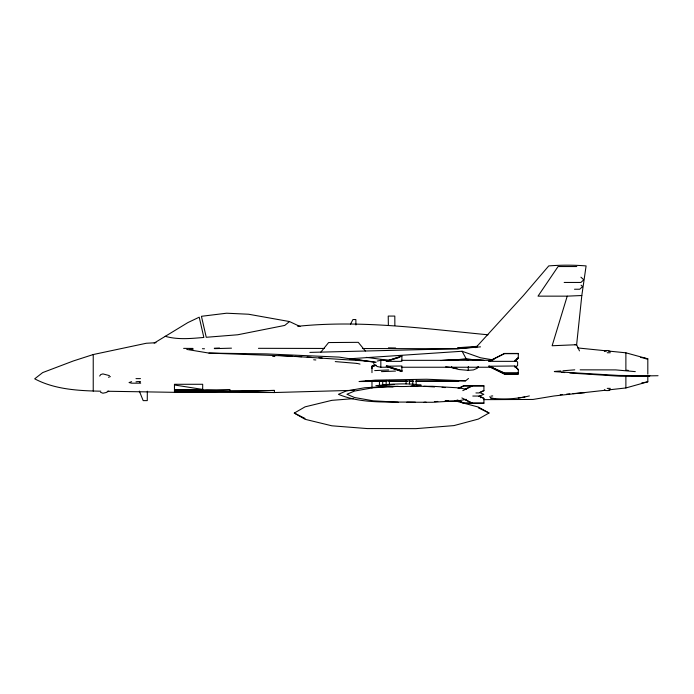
<?xml version="1.0" encoding="UTF-8"?>
<svg xmlns="http://www.w3.org/2000/svg" width="694" height="694" viewBox="0 0 694 694"><rect width="100%" height="100%" fill="white"/><g stroke="black" fill="none" stroke-linecap="round" stroke-linejoin="round"><path stroke-width="1.04" d="M147.328 391.216L147.267 400.62L143.181 400.62L139.347 391.121M468.381 366.493L468.138 370.344L459.012 369.529L452.592 367.794L451.421 366.606M475.772 347.668L523.423 295.523L548.746 265.915A221.854 207.732 0 0 1 586.1 265.915L581.815 295.523L576.627 344.718L579.464 350.878M581.815 295.523L567.215 296.147L552.129 345.751L576.627 344.718L574.493 344.623M350.531 324.089L352.951 319.535L355.857 319.535L355.927 325M478.279 366.727L477.272 368.262L473.395 369.928L468.138 370.344M99.667 376.061L100.769 374.534L102.92 373.91L109.418 375.61M320.871 352.136L328.6 342.558L358.269 342.333L365.356 351.008M516.917 358.815L514.844 361.348L488.897 361.348L504.469 353.446L518.305 353.446L518.305 358.087L515.538 360.88M514.844 361.348L518.305 357.514M515.538 360.628L518.305 357.826M583.611 279.96L580.913 282.449L564.17 282.449M582.44 286.743L579.742 289.233L574.502 289.233M289.511 321.556L284.731 325.425L237.756 334.768L206.248 337.284L201.434 316.299L226.617 313.211L248.582 314.235L289.511 321.556L300.042 326.501M416.2 380.937L465.579 380.833L468.485 378.482M610.043 389.759L609.072 390.514L607.207 390.583L605.402 390.514L604.37 389.759M604.37 351.355L607.207 350.461L610.043 351.355M154.137 343.105L187.874 322.589L199.221 317.193L203.845 337.458C191.032 338.533 177.725 339.921 165.181 336.286M514.844 367.239L517.611 365.599L517.611 361.973L514.844 360.333M478.313 407.812L489.036 412.999L478.313 419.089L453.963 425.596L415.975 428.64L367.273 428.571L331.845 425.804L305.074 419.297L294.282 413.069L305.074 406.849L331.845 400.343L353.315 398.668M108.758 391.138L106.165 392.526L102.92 393.212L100.561 392.318M458.066 388.501L463.713 385.673L483.918 385.673L483.918 390.791L479.077 392.943L475.928 392.943M464.694 389.438L472.224 385.673M488.897 361.348L504.469 353.68L518.305 353.68M459.012 388.328L463.713 386.02L483.918 386.02M462.811 390.635L472.224 386.02M480.04 392.275L483.918 390.444M490.84 360.455L494.735 358.703M479.138 396.222L483.848 394.322L480.075 392.735M131.626 381.665L129.067 382.559L131.626 383.183L140.691 383.183M108.455 377.25L110.389 376.59M386.315 361.114L401.869 356.005L401.869 361.348L386.315 361.348L388.388 361.114M386.315 361.348L401.869 356.239M156.037 342.715L146.295 343.261L93.23 354.539L73.304 360.975L42.655 372.6L34.7 378.829C54.661 389.473 78.491 390.757 100.812 391.199M414.526 385.673L410.926 386.332M389.429 360.394L398.764 357.601M608.716 389.872L625.884 387.955L647.814 381.804L647.814 376.061M476.674 367.456L478.522 366.926M376.174 365.296L371.975 366.371L371.975 372.635M375.957 365.374L371.906 366.232L375.905 365.261M489.73 396.673L490.97 398.2C503.74 399.649 516.883 398.981 529.375 395.91M641.612 383.027L647.814 381.804M377.302 361.019L380.833 360.333L390.557 360.333M466.212 399.319L459.15 400.69L432.44 402.277L406.849 402.208M518.236 397.992L524.872 397.02M605.498 390.236L554.003 395.979L533.035 399.44L483.805 399.64M368.375 380.486L359.041 381.527L385.855 381.448M490.97 396.118L492.749 395.927M477.411 346.809L457.693 348.726L309.845 352.396M493.208 359.917L480.526 357.792L462.1 351.259L349.767 358.763L339.114 357.106L266.678 353.923L208.972 353.09L186.764 349.42M480.526 346.861L457.693 348.726L362.398 348.527M560.223 394.669L562.357 394.496M566.616 394.149L569.809 393.888M573.001 393.619L584.721 392.665M107.31 391.251L174.454 392.327L202.683 390.08L202.683 384.276L174.454 384.294L174.454 392.327L274.416 392.526L354.417 390.306M554.385 371.472L560.813 370.952M562.964 370.778L574.753 369.833M477.42 346.323L457.719 347.746L463.019 347.789M174.454 392.327L206.968 390.106L229.94 389.499L229.94 391.234L274.416 392.526L274.416 390.427L174.454 392.327L229.94 391.121L206.968 390.106L174.454 389.924L202.683 389.429L174.454 384.988M423.93 402.277L426.073 402.156M434.618 401.644L437.819 401.453M445.296 401.002L448.506 400.811M440.707 360.55L466.342 359.102L484.056 360.42L466.342 359.102L441.774 360.507M389.69 386.367L364.784 387.746L345.959 391.069L338.42 394.322C362.58 404.316 389.768 401.505 415.35 402.208M398.2 386.367L373.294 387.746L354.469 391.069L346.931 394.253L354.469 397.506L373.294 400.828L398.2 402.208M297.7 326.301C361.34 319.761 424.754 328.713 488.021 334.794M386.714 384.615L375.853 385.673L393.038 386.879M374.673 370.596L388.718 369.971M214.273 348.241L219.512 348.024M381.457 371.628L395.502 371.073M636.398 375.645L632.113 375.784L649.888 375.784L618.484 375.437L554.385 371.628M189.965 349.334L193.158 349.238M214.446 348.648L231.475 348.162M388.805 384.545L394.097 384.45M229.94 391.234L274.416 390.427M645.672 375.922L658.051 375.714M183.632 348.379L192.967 348.431M174.454 390.28L202.683 390.08M389.074 381.44L407.309 381.388M409.46 381.379L413.745 381.37M415.897 381.362L458.803 381.249L451.673 380.659M411.117 386.35L432.44 386.298L459.15 387.885L466.212 389.256M412.982 380.937L365.747 381.041L375.159 380.139L426.558 379.236L465.579 380.833M576.766 266.539L558.08 266.539L538.015 296.147L567.215 296.147M607.207 352.743L610.321 352.743M645.75 358.833L647.814 358.833L647.814 374.144M401.366 360.333L492.15 360.333M401.869 370.908L386.315 366.25L401.869 365.99L401.869 371.568L387.287 366.779M518.305 373.242L504.469 373.242L488.897 366.25L514.844 365.99L518.305 369.486L518.305 374.127L504.469 374.127L489.817 366.909M386.315 366.25L388.388 366.25M373.771 363.456L373.771 364.116L377.302 366.553L380.833 367.239L390.557 367.239M401.366 367.239L492.15 367.239M626.092 370.318L628.157 370.318M488.897 365.99L504.469 372.99L518.305 372.99M489.817 366.675L504.469 373.893L518.305 373.893M135.989 378.62L140.483 378.62M607.207 388.371L610.321 388.371M472.788 396.048L479.077 396.048L483.918 398.269L483.918 403.249L463.713 403.249L457.129 399.987M483.918 403.11L463.713 403.11L458.066 400.282M258.446 348.319L324.497 348.449M580.149 369.841L615.717 369.902L635.296 371.628M648.647 376.4L620.627 376.269L569.8 373.016M388.423 347.859L395.649 348.015M444.984 401.063L456.869 401.375M202.405 348.718L204.504 348.787M272.3 392.466L274.416 392.526M208.972 353.09L292.087 356.178M450.606 380.659L454.856 380.833M374.96 362.398L366.579 361.045L279.196 355.441M295.306 356.369L301.751 356.742M307.121 357.046L311.424 357.297M318.936 357.731L322.163 357.913M355.458 359.83L358.677 360.013M423.93 386.298L434.618 386.931M442.095 387.382L445.296 387.573M456.982 368.401L445.669 366.753M272.664 356.343L274.824 356.525M313.679 359.778L315.839 359.96M335.263 361.591L356.751 363.387M561.55 372.288L564.647 372.565M577.555 347.928L606.556 350.86M608.699 351.077L625.884 352.812L647.814 358.833L640.571 357.401M376.217 362.181L349.767 358.763L366.579 361.045M366.371 357.375L389.612 360.464M490.97 398.13L495.542 398.746M357.289 363.448L360.013 364.081M454.978 400.82L478.313 407.048L489.036 412.999M386.315 365.99L401.869 370.657M388.258 366.866L401.869 371.333M479.077 396.257L483.918 398.477M464.694 399.518L472.224 403.249M461.874 397.931L472.224 403.11M294.282 413.069L305.074 418.465M467.912 360.464L466.342 359.102L462.1 351.259M580.913 277.192L583.611 279.613M581.086 285.182L582.44 286.396M518.305 369.746L514.844 365.99M515.538 366.996L516.917 368.523M371.975 368.514L371.906 366.232M480.526 395.91L480.56 397.783M388.362 325.417L388.232 316.074L394.808 316.074L394.869 325.417M625.884 352.812L625.884 370.18M625.884 375.992L625.884 387.955M416.183 380.355L416.183 384.389M412.791 380.355L412.791 384.389M409.477 380.841L409.477 383.869M406.085 380.841L406.085 383.869M389.412 380.347L389.412 384.502M386.159 380.347L386.159 384.502M382.698 381.865L382.698 384.979M380.833 360.333L380.833 367.239M379.445 381.865L379.445 386.02M371.975 380.859L371.975 388.041M93.23 354.539L93.23 391.138M135.989 381.865A3.86 1.518 0 0 1 140.483 381.865A6.376 4.511 0 0 1 139.442 382.073M384.016 384.702L382.559 385.187C395.224 386.992 408.566 386.983 421.232 385.187C409.018 383.166 396.361 383.938 384.016 384.702"/></g></svg>
